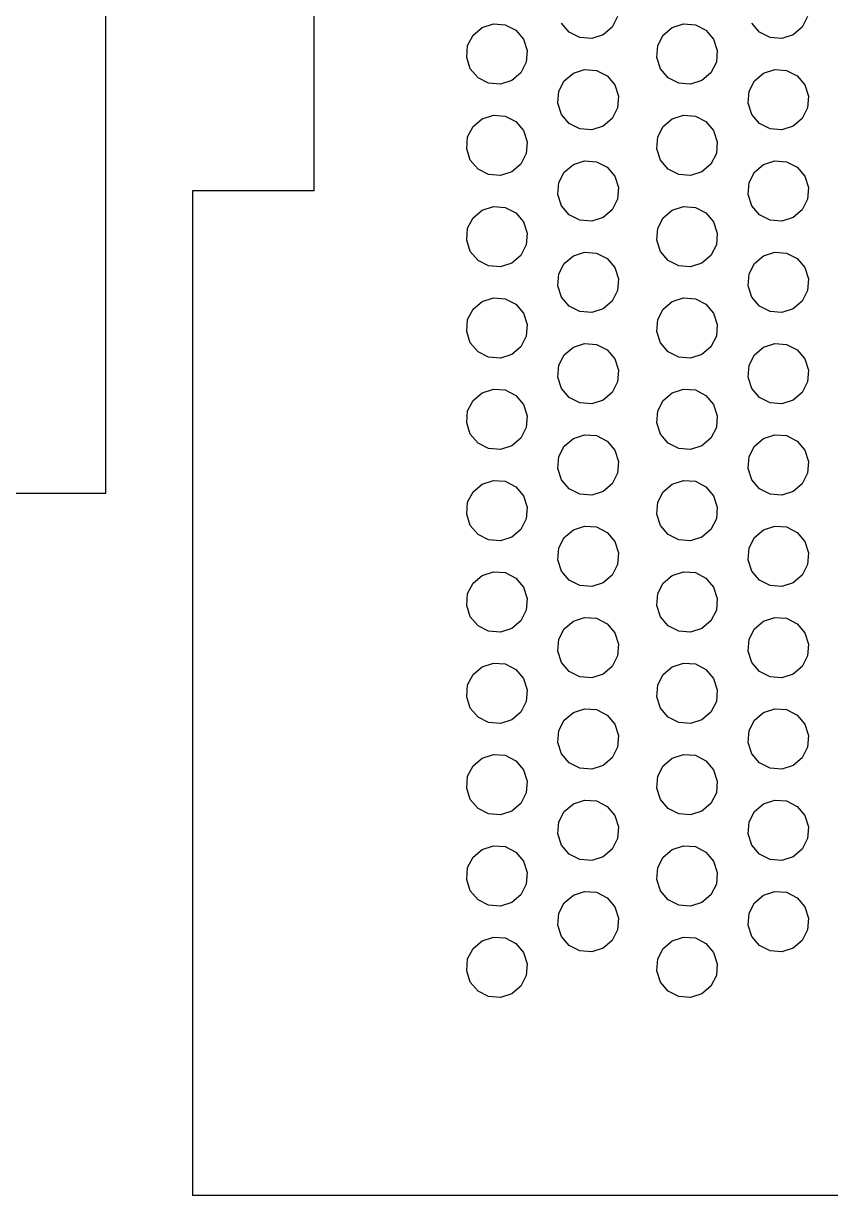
# Model space of a CAD drawing. Header units: metres. Extents: x 50 to 377, y 20 to 300.
# Drawn here: x 160.42 to 186.94, y 32.62 to 71.13 of the extents above; entities that cross this region are included whole.
import ezdxf

# ---------------------------------------------------------------- set-up
doc = ezdxf.new("R2010")
doc.units = ezdxf.units.M

msp = doc.modelspace()

# ---------------------------------------------------------------- linework, layer by layer
at = {"layer": 'Layer0'}
for p, q in [((163.128, 55.701), (163.128, 202.701)), ((169.978, 65.623), (169.978, 95.623)), ((179.94, 71.351), (179.762, 71.003)), ((186.19, 71.351), (186.012, 71.003)), ((175.193, 70.743), (175.49, 70.996)), ((175.49, 70.996), (175.861, 71.116)), ((175.861, 71.116), (176.25, 71.085)), ((176.25, 71.085), (176.598, 70.908)), ((176.598, 70.908), (176.851, 70.611)), ((178.358, 70.839), (178.105, 71.136)), ((179.762, 71.003), (179.465, 70.75)), ((181.443, 70.743), (181.74, 70.996)), ((181.74, 70.996), (182.111, 71.116)), ((182.111, 71.116), (182.5, 71.085)), ((182.5, 71.085), (182.848, 70.908)), ((182.848, 70.908), (183.101, 70.611)), ((184.608, 70.839), (184.355, 71.136)), ((186.012, 71.003), (185.715, 70.75)), ((175.016, 70.396), (175.193, 70.743)), ((176.851, 70.611), (176.971, 70.24)), ((178.705, 70.661), (178.358, 70.839)), ((179.094, 70.63), (178.705, 70.661)), ((179.465, 70.75), (179.094, 70.63)), ((181.266, 70.396), (181.443, 70.743)), ((183.101, 70.611), (183.221, 70.24)), ((184.955, 70.661), (184.608, 70.839)), ((185.344, 70.63), (184.955, 70.661)), ((185.715, 70.75), (185.344, 70.63)), ((174.985, 70.007), (175.016, 70.396)), ((176.971, 70.24), (176.94, 69.851)), ((181.235, 70.007), (181.266, 70.396)), ((183.221, 70.24), (183.19, 69.851)), ((175.105, 69.636), (174.985, 70.007)), ((176.94, 69.851), (176.762, 69.503)), ((181.355, 69.636), (181.235, 70.007)), ((183.19, 69.851), (183.012, 69.503)), ((175.358, 69.339), (175.105, 69.636)), ((175.705, 69.161), (175.358, 69.339)), ((176.762, 69.503), (176.465, 69.25)), ((178.193, 69.243), (178.49, 69.496)), ((178.49, 69.496), (178.861, 69.616)), ((178.861, 69.616), (179.25, 69.585)), ((179.25, 69.585), (179.598, 69.408)), ((179.598, 69.408), (179.851, 69.111)), ((181.608, 69.339), (181.355, 69.636)), ((181.955, 69.161), (181.608, 69.339)), ((183.012, 69.503), (182.715, 69.25)), ((184.443, 69.243), (184.74, 69.496)), ((184.74, 69.496), (185.111, 69.616)), ((185.111, 69.616), (185.5, 69.585)), ((185.5, 69.585), (185.848, 69.408)), ((185.848, 69.408), (186.101, 69.111)), ((176.094, 69.13), (175.705, 69.161)), ((176.465, 69.25), (176.094, 69.13)), ((178.016, 68.896), (178.193, 69.243)), ((179.851, 69.111), (179.971, 68.74)), ((182.344, 69.13), (181.955, 69.161)), ((182.715, 69.25), (182.344, 69.13)), ((184.266, 68.896), (184.443, 69.243)), ((186.101, 69.111), (186.221, 68.74)), ((177.985, 68.507), (178.016, 68.896)), ((179.971, 68.74), (179.94, 68.351)), ((184.235, 68.507), (184.266, 68.896)), ((186.221, 68.74), (186.19, 68.351)), ((178.105, 68.136), (177.985, 68.507)), ((179.94, 68.351), (179.762, 68.003)), ((184.355, 68.136), (184.235, 68.507)), ((186.19, 68.351), (186.012, 68.003)), ((175.193, 67.743), (175.49, 67.996)), ((175.49, 67.996), (175.861, 68.116)), ((175.861, 68.116), (176.25, 68.085)), ((176.25, 68.085), (176.598, 67.908)), ((176.598, 67.908), (176.851, 67.611)), ((178.358, 67.839), (178.105, 68.136)), ((178.705, 67.661), (178.358, 67.839)), ((179.762, 68.003), (179.465, 67.75)), ((181.443, 67.743), (181.74, 67.996)), ((181.74, 67.996), (182.111, 68.116)), ((182.111, 68.116), (182.5, 68.085)), ((182.5, 68.085), (182.848, 67.908)), ((182.848, 67.908), (183.101, 67.611)), ((184.608, 67.839), (184.355, 68.136)), ((184.955, 67.661), (184.608, 67.839)), ((186.012, 68.003), (185.715, 67.75)), ((174.985, 67.007), (175.016, 67.396)), ((175.016, 67.396), (175.193, 67.743)), ((176.851, 67.611), (176.971, 67.24)), ((179.094, 67.63), (178.705, 67.661)), ((179.465, 67.75), (179.094, 67.63)), ((181.235, 67.007), (181.266, 67.396)), ((181.266, 67.396), (181.443, 67.743)), ((183.101, 67.611), (183.221, 67.24)), ((185.344, 67.63), (184.955, 67.661)), ((185.715, 67.75), (185.344, 67.63)), ((175.105, 66.636), (174.985, 67.007)), ((176.971, 67.24), (176.94, 66.851)), ((181.355, 66.636), (181.235, 67.007)), ((183.221, 67.24), (183.19, 66.851)), ((175.358, 66.339), (175.105, 66.636)), ((176.94, 66.851), (176.762, 66.503)), ((178.49, 66.496), (178.861, 66.616)), ((178.861, 66.616), (179.25, 66.585)), ((181.608, 66.339), (181.355, 66.636)), ((183.19, 66.851), (183.012, 66.503)), ((184.74, 66.496), (185.111, 66.616)), ((185.111, 66.616), (185.5, 66.585)), ((175.705, 66.161), (175.358, 66.339)), ((176.465, 66.25), (176.094, 66.13)), ((176.762, 66.503), (176.465, 66.25)), ((178.016, 65.896), (178.193, 66.243)), ((178.193, 66.243), (178.49, 66.496)), ((179.25, 66.585), (179.598, 66.408)), ((179.598, 66.408), (179.851, 66.111)), ((181.955, 66.161), (181.608, 66.339)), ((182.715, 66.25), (182.344, 66.13)), ((183.012, 66.503), (182.715, 66.25)), ((184.266, 65.896), (184.443, 66.243)), ((184.443, 66.243), (184.74, 66.496)), ((185.5, 66.585), (185.848, 66.408)), ((185.848, 66.408), (186.101, 66.111)), ((176.094, 66.13), (175.705, 66.161)), ((177.985, 65.507), (178.016, 65.896)), ((179.851, 66.111), (179.971, 65.74)), ((182.344, 66.13), (181.955, 66.161)), ((184.235, 65.507), (184.266, 65.896)), ((186.101, 66.111), (186.221, 65.74)), ((165.978, 65.623), (165.978, 32.623)), ((169.978, 65.623), (165.978, 65.623)), ((178.105, 65.136), (177.985, 65.507)), ((179.971, 65.74), (179.94, 65.351)), ((184.355, 65.136), (184.235, 65.507)), ((186.221, 65.74), (186.19, 65.351)), ((175.49, 64.996), (175.861, 65.116)), ((175.861, 65.116), (176.25, 65.085)), ((176.25, 65.085), (176.598, 64.908)), ((178.358, 64.839), (178.105, 65.136)), ((179.94, 65.351), (179.762, 65.003)), ((181.74, 64.996), (182.111, 65.116)), ((182.111, 65.116), (182.5, 65.085)), ((182.5, 65.085), (182.848, 64.908)), ((184.608, 64.839), (184.355, 65.136)), ((186.19, 65.351), (186.012, 65.003)), ((175.016, 64.396), (175.193, 64.743)), ((175.193, 64.743), (175.49, 64.996)), ((176.598, 64.908), (176.851, 64.611)), ((178.705, 64.661), (178.358, 64.839)), ((179.465, 64.75), (179.094, 64.63)), ((179.762, 65.003), (179.465, 64.75)), ((181.266, 64.396), (181.443, 64.743)), ((181.443, 64.743), (181.74, 64.996)), ((182.848, 64.908), (183.101, 64.611)), ((184.955, 64.661), (184.608, 64.839)), ((185.715, 64.75), (185.344, 64.63)), ((186.012, 65.003), (185.715, 64.75)), ((174.985, 64.007), (175.016, 64.396)), ((176.851, 64.611), (176.971, 64.24)), ((179.094, 64.63), (178.705, 64.661)), ((181.235, 64.007), (181.266, 64.396)), ((183.101, 64.611), (183.221, 64.24)), ((185.344, 64.63), (184.955, 64.661)), ((175.105, 63.636), (174.985, 64.007)), ((176.971, 64.24), (176.94, 63.851)), ((181.355, 63.636), (181.235, 64.007)), ((183.221, 64.24), (183.19, 63.851)), ((175.358, 63.339), (175.105, 63.636)), ((176.94, 63.851), (176.762, 63.503)), ((178.49, 63.496), (178.861, 63.616)), ((178.861, 63.616), (179.25, 63.585)), ((179.25, 63.585), (179.598, 63.408)), ((181.608, 63.339), (181.355, 63.636)), ((183.19, 63.851), (183.012, 63.503)), ((184.74, 63.496), (185.111, 63.616)), ((185.111, 63.616), (185.5, 63.585)), ((185.5, 63.585), (185.848, 63.408)), ((175.705, 63.161), (175.358, 63.339)), ((176.094, 63.13), (175.705, 63.161)), ((176.465, 63.25), (176.094, 63.13)), ((176.762, 63.503), (176.465, 63.25)), ((178.016, 62.896), (178.193, 63.243)), ((178.193, 63.243), (178.49, 63.496)), ((179.598, 63.408), (179.851, 63.111)), ((181.955, 63.161), (181.608, 63.339)), ((182.344, 63.13), (181.955, 63.161)), ((182.715, 63.25), (182.344, 63.13)), ((183.012, 63.503), (182.715, 63.25)), ((184.266, 62.896), (184.443, 63.243)), ((184.443, 63.243), (184.74, 63.496)), ((185.848, 63.408), (186.101, 63.111)), ((177.985, 62.507), (178.016, 62.896)), ((179.851, 63.111), (179.971, 62.74)), ((184.235, 62.507), (184.266, 62.896)), ((186.101, 63.111), (186.221, 62.74)), ((178.105, 62.136), (177.985, 62.507)), ((179.971, 62.74), (179.94, 62.351)), ((184.355, 62.136), (184.235, 62.507)), ((186.221, 62.74), (186.19, 62.351)), ((175.193, 61.743), (175.49, 61.996)), ((175.49, 61.996), (175.861, 62.116)), ((175.861, 62.116), (176.25, 62.085)), ((176.25, 62.085), (176.598, 61.908)), ((178.358, 61.839), (178.105, 62.136)), ((179.762, 62.003), (179.465, 61.75)), ((179.94, 62.351), (179.762, 62.003)), ((181.443, 61.743), (181.74, 61.996)), ((181.74, 61.996), (182.111, 62.116)), ((182.111, 62.116), (182.5, 62.085)), ((182.5, 62.085), (182.848, 61.908)), ((184.608, 61.839), (184.355, 62.136)), ((186.012, 62.003), (185.715, 61.75)), ((186.19, 62.351), (186.012, 62.003)), ((175.016, 61.396), (175.193, 61.743)), ((176.598, 61.908), (176.851, 61.611)), ((176.851, 61.611), (176.971, 61.24)), ((178.705, 61.661), (178.358, 61.839)), ((179.094, 61.63), (178.705, 61.661)), ((179.465, 61.75), (179.094, 61.63)), ((181.266, 61.396), (181.443, 61.743)), ((182.848, 61.908), (183.101, 61.611)), ((183.101, 61.611), (183.221, 61.24)), ((184.955, 61.661), (184.608, 61.839)), ((185.344, 61.63), (184.955, 61.661)), ((185.715, 61.75), (185.344, 61.63)), ((174.985, 61.007), (175.016, 61.396)), ((176.971, 61.24), (176.94, 60.851)), ((181.235, 61.007), (181.266, 61.396)), ((183.221, 61.24), (183.19, 60.851)), ((175.105, 60.636), (174.985, 61.007)), ((176.94, 60.851), (176.762, 60.503)), ((181.355, 60.636), (181.235, 61.007)), ((183.19, 60.851), (183.012, 60.503)), ((175.358, 60.339), (175.105, 60.636)), ((176.762, 60.503), (176.465, 60.25)), ((178.193, 60.243), (178.49, 60.496)), ((178.49, 60.496), (178.861, 60.616)), ((178.861, 60.616), (179.25, 60.585)), ((179.25, 60.585), (179.598, 60.408)), ((181.608, 60.339), (181.355, 60.636)), ((183.012, 60.503), (182.715, 60.25)), ((184.443, 60.243), (184.74, 60.496)), ((184.74, 60.496), (185.111, 60.616)), ((185.111, 60.616), (185.5, 60.585)), ((185.5, 60.585), (185.848, 60.408)), ((175.705, 60.161), (175.358, 60.339)), ((176.094, 60.13), (175.705, 60.161)), ((176.465, 60.25), (176.094, 60.13)), ((178.016, 59.896), (178.193, 60.243)), ((179.598, 60.408), (179.851, 60.111)), ((179.851, 60.111), (179.971, 59.74)), ((181.955, 60.161), (181.608, 60.339)), ((182.344, 60.13), (181.955, 60.161)), ((182.715, 60.25), (182.344, 60.13)), ((184.266, 59.896), (184.443, 60.243)), ((185.848, 60.408), (186.101, 60.111)), ((186.101, 60.111), (186.221, 59.74)), ((177.985, 59.507), (178.016, 59.896)), ((179.971, 59.74), (179.94, 59.351)), ((184.235, 59.507), (184.266, 59.896)), ((186.221, 59.74), (186.19, 59.351)), ((178.105, 59.136), (177.985, 59.507)), ((179.94, 59.351), (179.762, 59.003)), ((184.355, 59.136), (184.235, 59.507)), ((186.19, 59.351), (186.012, 59.003)), ((175.193, 58.743), (175.49, 58.996)), ((175.49, 58.996), (175.861, 59.116)), ((175.861, 59.116), (176.25, 59.085)), ((176.25, 59.085), (176.598, 58.908)), ((178.358, 58.839), (178.105, 59.136)), ((179.762, 59.003), (179.465, 58.75)), ((181.443, 58.743), (181.74, 58.996)), ((181.74, 58.996), (182.111, 59.116)), ((182.111, 59.116), (182.5, 59.085)), ((182.5, 59.085), (182.848, 58.908)), ((184.608, 58.839), (184.355, 59.136)), ((186.012, 59.003), (185.715, 58.75)), ((175.016, 58.396), (175.193, 58.743)), ((176.598, 58.908), (176.851, 58.611)), ((176.851, 58.611), (176.971, 58.24)), ((178.705, 58.661), (178.358, 58.839)), ((179.094, 58.63), (178.705, 58.661)), ((179.465, 58.75), (179.094, 58.63)), ((181.266, 58.396), (181.443, 58.743)), ((182.848, 58.908), (183.101, 58.611)), ((183.101, 58.611), (183.221, 58.24)), ((184.955, 58.661), (184.608, 58.839)), ((185.344, 58.63), (184.955, 58.661)), ((185.715, 58.75), (185.344, 58.63)), ((174.985, 58.007), (175.016, 58.396)), ((176.971, 58.24), (176.94, 57.851)), ((181.235, 58.007), (181.266, 58.396)), ((183.221, 58.24), (183.19, 57.851)), ((175.105, 57.636), (174.985, 58.007)), ((176.94, 57.851), (176.762, 57.503)), ((181.355, 57.636), (181.235, 58.007)), ((183.19, 57.851), (183.012, 57.503)), ((175.358, 57.339), (175.105, 57.636)), ((176.762, 57.503), (176.465, 57.25)), ((178.193, 57.243), (178.49, 57.496)), ((178.49, 57.496), (178.861, 57.616)), ((178.861, 57.616), (179.25, 57.585)), ((179.25, 57.585), (179.598, 57.408)), ((179.598, 57.408), (179.851, 57.111)), ((181.608, 57.339), (181.355, 57.636)), ((183.012, 57.503), (182.715, 57.25)), ((184.443, 57.243), (184.74, 57.496)), ((184.74, 57.496), (185.111, 57.616)), ((185.111, 57.616), (185.5, 57.585)), ((185.5, 57.585), (185.848, 57.408)), ((185.848, 57.408), (186.101, 57.111)), ((175.705, 57.161), (175.358, 57.339)), ((176.094, 57.13), (175.705, 57.161)), ((176.465, 57.25), (176.094, 57.13)), ((178.016, 56.896), (178.193, 57.243)), ((179.851, 57.111), (179.971, 56.74)), ((181.955, 57.161), (181.608, 57.339)), ((182.344, 57.13), (181.955, 57.161)), ((182.715, 57.25), (182.344, 57.13)), ((184.266, 56.896), (184.443, 57.243)), ((186.101, 57.111), (186.221, 56.74)), ((177.985, 56.507), (178.016, 56.896)), ((179.971, 56.74), (179.94, 56.351)), ((184.235, 56.507), (184.266, 56.896)), ((186.221, 56.74), (186.19, 56.351)), ((178.105, 56.136), (177.985, 56.507)), ((179.94, 56.351), (179.762, 56.003)), ((184.355, 56.136), (184.235, 56.507)), ((186.19, 56.351), (186.012, 56.003)), ((175.193, 55.743), (175.49, 55.996)), ((175.49, 55.996), (175.861, 56.116)), ((175.861, 56.116), (176.25, 56.085)), ((176.25, 56.085), (176.598, 55.908)), ((176.598, 55.908), (176.851, 55.611)), ((178.358, 55.839), (178.105, 56.136)), ((178.705, 55.661), (178.358, 55.839)), ((179.762, 56.003), (179.465, 55.75)), ((181.443, 55.743), (181.74, 55.996)), ((181.74, 55.996), (182.111, 56.116)), ((182.111, 56.116), (182.5, 56.085)), ((182.5, 56.085), (182.848, 55.908)), ((182.848, 55.908), (183.101, 55.611)), ((184.608, 55.839), (184.355, 56.136)), ((184.955, 55.661), (184.608, 55.839)), ((186.012, 56.003), (185.715, 55.75)), ((151.128, 55.701), (163.128, 55.701)), ((175.016, 55.396), (175.193, 55.743)), ((176.851, 55.611), (176.971, 55.24)), ((179.094, 55.63), (178.705, 55.661)), ((179.465, 55.75), (179.094, 55.63)), ((181.266, 55.396), (181.443, 55.743)), ((183.101, 55.611), (183.221, 55.24)), ((185.344, 55.63), (184.955, 55.661)), ((185.715, 55.75), (185.344, 55.63)), ((174.985, 55.007), (175.016, 55.396)), ((176.971, 55.24), (176.94, 54.851)), ((181.235, 55.007), (181.266, 55.396)), ((183.221, 55.24), (183.19, 54.851)), ((175.105, 54.636), (174.985, 55.007)), ((176.94, 54.851), (176.762, 54.503)), ((181.355, 54.636), (181.235, 55.007)), ((183.19, 54.851), (183.012, 54.503)), ((175.358, 54.339), (175.105, 54.636)), ((175.705, 54.161), (175.358, 54.339)), ((176.762, 54.503), (176.465, 54.25)), ((178.193, 54.243), (178.49, 54.496)), ((178.49, 54.496), (178.861, 54.616)), ((178.861, 54.616), (179.25, 54.585)), ((179.25, 54.585), (179.598, 54.408)), ((179.598, 54.408), (179.851, 54.111)), ((181.608, 54.339), (181.355, 54.636)), ((181.955, 54.161), (181.608, 54.339)), ((183.012, 54.503), (182.715, 54.25)), ((184.443, 54.243), (184.74, 54.496)), ((184.74, 54.496), (185.111, 54.616)), ((185.111, 54.616), (185.5, 54.585)), ((185.5, 54.585), (185.848, 54.408)), ((185.848, 54.408), (186.101, 54.111)), ((176.094, 54.13), (175.705, 54.161)), ((176.465, 54.25), (176.094, 54.13)), ((178.016, 53.896), (178.193, 54.243)), ((179.851, 54.111), (179.971, 53.74)), ((182.344, 54.13), (181.955, 54.161)), ((182.715, 54.25), (182.344, 54.13)), ((184.266, 53.896), (184.443, 54.243)), ((186.101, 54.111), (186.221, 53.74)), ((177.985, 53.507), (178.016, 53.896)), ((179.971, 53.74), (179.94, 53.351)), ((184.235, 53.507), (184.266, 53.896)), ((186.221, 53.74), (186.19, 53.351)), ((178.105, 53.136), (177.985, 53.507)), ((178.358, 52.839), (178.105, 53.136)), ((179.94, 53.351), (179.762, 53.003)), ((184.355, 53.136), (184.235, 53.507)), ((184.608, 52.839), (184.355, 53.136)), ((186.19, 53.351), (186.012, 53.003)), ((175.193, 52.743), (175.49, 52.996)), ((175.49, 52.996), (175.861, 53.116)), ((175.861, 53.116), (176.25, 53.085)), ((176.25, 53.085), (176.598, 52.908)), ((176.598, 52.908), (176.851, 52.611)), ((178.705, 52.661), (178.358, 52.839)), ((179.465, 52.75), (179.094, 52.63)), ((179.762, 53.003), (179.465, 52.75)), ((181.443, 52.743), (181.74, 52.996)), ((181.74, 52.996), (182.111, 53.116)), ((182.111, 53.116), (182.5, 53.085)), ((182.5, 53.085), (182.848, 52.908)), ((182.848, 52.908), (183.101, 52.611)), ((184.955, 52.661), (184.608, 52.839)), ((185.715, 52.75), (185.344, 52.63)), ((186.012, 53.003), (185.715, 52.75)), ((174.985, 52.007), (175.016, 52.396)), ((175.016, 52.396), (175.193, 52.743)), ((176.851, 52.611), (176.971, 52.24)), ((179.094, 52.63), (178.705, 52.661)), ((181.235, 52.007), (181.266, 52.396)), ((181.266, 52.396), (181.443, 52.743)), ((183.101, 52.611), (183.221, 52.24)), ((185.344, 52.63), (184.955, 52.661)), ((175.105, 51.636), (174.985, 52.007)), ((176.971, 52.24), (176.94, 51.851)), ((181.355, 51.636), (181.235, 52.007)), ((183.221, 52.24), (183.19, 51.851)), ((175.358, 51.339), (175.105, 51.636)), ((176.94, 51.851), (176.762, 51.503)), ((178.49, 51.496), (178.861, 51.616)), ((178.861, 51.616), (179.25, 51.585)), ((181.608, 51.339), (181.355, 51.636)), ((183.19, 51.851), (183.012, 51.503)), ((184.74, 51.496), (185.111, 51.616)), ((185.111, 51.616), (185.5, 51.585)), ((175.705, 51.161), (175.358, 51.339)), ((176.465, 51.25), (176.094, 51.13)), ((176.762, 51.503), (176.465, 51.25)), ((178.016, 50.896), (178.193, 51.243)), ((178.193, 51.243), (178.49, 51.496)), ((179.25, 51.585), (179.598, 51.408)), ((179.598, 51.408), (179.851, 51.111)), ((181.955, 51.161), (181.608, 51.339)), ((182.715, 51.25), (182.344, 51.13)), ((183.012, 51.503), (182.715, 51.25)), ((184.266, 50.896), (184.443, 51.243)), ((184.443, 51.243), (184.74, 51.496)), ((185.5, 51.585), (185.848, 51.408)), ((185.848, 51.408), (186.101, 51.111)), ((176.094, 51.13), (175.705, 51.161)), ((177.985, 50.507), (178.016, 50.896)), ((179.851, 51.111), (179.971, 50.74)), ((182.344, 51.13), (181.955, 51.161)), ((184.235, 50.507), (184.266, 50.896)), ((186.101, 51.111), (186.221, 50.74)), ((178.105, 50.136), (177.985, 50.507)), ((179.971, 50.74), (179.94, 50.351)), ((184.355, 50.136), (184.235, 50.507)), ((186.221, 50.74), (186.19, 50.351)), ((175.49, 49.996), (175.861, 50.116)), ((175.861, 50.116), (176.25, 50.085)), ((176.25, 50.085), (176.598, 49.908)), ((178.358, 49.839), (178.105, 50.136)), ((179.94, 50.351), (179.762, 50.003)), ((181.74, 49.996), (182.111, 50.116)), ((182.111, 50.116), (182.5, 50.085)), ((182.5, 50.085), (182.848, 49.908)), ((184.608, 49.839), (184.355, 50.136)), ((186.19, 50.351), (186.012, 50.003)), ((175.016, 49.396), (175.193, 49.743)), ((175.193, 49.743), (175.49, 49.996)), ((176.598, 49.908), (176.851, 49.611)), ((178.705, 49.661), (178.358, 49.839)), ((179.465, 49.75), (179.094, 49.63)), ((179.762, 50.003), (179.465, 49.75)), ((181.266, 49.396), (181.443, 49.743)), ((181.443, 49.743), (181.74, 49.996)), ((182.848, 49.908), (183.101, 49.611)), ((184.955, 49.661), (184.608, 49.839)), ((185.715, 49.75), (185.344, 49.63)), ((186.012, 50.003), (185.715, 49.75)), ((174.985, 49.007), (175.016, 49.396)), ((176.851, 49.611), (176.971, 49.24)), ((179.094, 49.63), (178.705, 49.661)), ((181.235, 49.007), (181.266, 49.396)), ((183.101, 49.611), (183.221, 49.24)), ((185.344, 49.63), (184.955, 49.661)), ((175.105, 48.636), (174.985, 49.007)), ((176.971, 49.24), (176.94, 48.851)), ((181.355, 48.636), (181.235, 49.007)), ((183.221, 49.24), (183.19, 48.851)), ((175.358, 48.339), (175.105, 48.636)), ((176.94, 48.851), (176.762, 48.503)), ((178.49, 48.496), (178.861, 48.616)), ((178.861, 48.616), (179.25, 48.585)), ((179.25, 48.585), (179.598, 48.408)), ((181.608, 48.339), (181.355, 48.636)), ((183.19, 48.851), (183.012, 48.503)), ((184.74, 48.496), (185.111, 48.616)), ((185.111, 48.616), (185.5, 48.585)), ((185.5, 48.585), (185.848, 48.408)), ((175.705, 48.161), (175.358, 48.339)), ((176.094, 48.13), (175.705, 48.161)), ((176.465, 48.25), (176.094, 48.13)), ((176.762, 48.503), (176.465, 48.25)), ((178.016, 47.896), (178.193, 48.243)), ((178.193, 48.243), (178.49, 48.496)), ((179.598, 48.408), (179.851, 48.111)), ((181.955, 48.161), (181.608, 48.339)), ((182.344, 48.13), (181.955, 48.161)), ((182.715, 48.25), (182.344, 48.13)), ((183.012, 48.503), (182.715, 48.25)), ((184.266, 47.896), (184.443, 48.243)), ((184.443, 48.243), (184.74, 48.496)), ((185.848, 48.408), (186.101, 48.111)), ((177.985, 47.507), (178.016, 47.896)), ((179.851, 48.111), (179.971, 47.74)), ((184.235, 47.507), (184.266, 47.896)), ((186.101, 48.111), (186.221, 47.74)), ((178.105, 47.136), (177.985, 47.507)), ((179.971, 47.74), (179.94, 47.351)), ((184.355, 47.136), (184.235, 47.507)), ((186.221, 47.74), (186.19, 47.351)), ((175.193, 46.743), (175.49, 46.996)), ((175.49, 46.996), (175.861, 47.116)), ((175.861, 47.116), (176.25, 47.085)), ((176.25, 47.085), (176.598, 46.908)), ((178.358, 46.839), (178.105, 47.136)), ((179.762, 47.003), (179.465, 46.75)), ((179.94, 47.351), (179.762, 47.003)), ((181.443, 46.743), (181.74, 46.996)), ((181.74, 46.996), (182.111, 47.116)), ((182.111, 47.116), (182.5, 47.085)), ((182.5, 47.085), (182.848, 46.908)), ((184.608, 46.839), (184.355, 47.136)), ((186.012, 47.003), (185.715, 46.75)), ((186.19, 47.351), (186.012, 47.003)), ((175.016, 46.396), (175.193, 46.743)), ((176.598, 46.908), (176.851, 46.611)), ((176.851, 46.611), (176.971, 46.24)), ((178.705, 46.661), (178.358, 46.839)), ((179.094, 46.63), (178.705, 46.661)), ((179.465, 46.75), (179.094, 46.63)), ((181.266, 46.396), (181.443, 46.743)), ((182.848, 46.908), (183.101, 46.611)), ((183.101, 46.611), (183.221, 46.24)), ((184.955, 46.661), (184.608, 46.839)), ((185.344, 46.63), (184.955, 46.661)), ((185.715, 46.75), (185.344, 46.63)), ((174.985, 46.007), (175.016, 46.396)), ((176.971, 46.24), (176.94, 45.851)), ((181.235, 46.007), (181.266, 46.396)), ((183.221, 46.24), (183.19, 45.851)), ((175.105, 45.636), (174.985, 46.007)), ((176.94, 45.851), (176.762, 45.503)), ((181.355, 45.636), (181.235, 46.007)), ((183.19, 45.851), (183.012, 45.503)), ((175.358, 45.339), (175.105, 45.636)), ((176.762, 45.503), (176.465, 45.25)), ((178.193, 45.243), (178.49, 45.496)), ((178.49, 45.496), (178.861, 45.616)), ((178.861, 45.616), (179.25, 45.585)), ((179.25, 45.585), (179.598, 45.408)), ((181.608, 45.339), (181.355, 45.636)), ((183.012, 45.503), (182.715, 45.25)), ((184.443, 45.243), (184.74, 45.496)), ((184.74, 45.496), (185.111, 45.616)), ((185.111, 45.616), (185.5, 45.585)), ((185.5, 45.585), (185.848, 45.408)), ((175.705, 45.161), (175.358, 45.339)), ((176.094, 45.13), (175.705, 45.161)), ((176.465, 45.25), (176.094, 45.13)), ((178.016, 44.896), (178.193, 45.243)), ((179.598, 45.408), (179.851, 45.111)), ((179.851, 45.111), (179.971, 44.74)), ((181.955, 45.161), (181.608, 45.339)), ((182.344, 45.13), (181.955, 45.161)), ((182.715, 45.25), (182.344, 45.13)), ((184.266, 44.896), (184.443, 45.243)), ((185.848, 45.408), (186.101, 45.111)), ((186.101, 45.111), (186.221, 44.74)), ((177.985, 44.507), (178.016, 44.896)), ((179.971, 44.74), (179.94, 44.351)), ((184.235, 44.507), (184.266, 44.896)), ((186.221, 44.74), (186.19, 44.351)), ((178.105, 44.136), (177.985, 44.507)), ((179.94, 44.351), (179.762, 44.003)), ((184.355, 44.136), (184.235, 44.507)), ((186.19, 44.351), (186.012, 44.003)), ((175.193, 43.743), (175.49, 43.996)), ((175.49, 43.996), (175.861, 44.116)), ((175.861, 44.116), (176.25, 44.085)), ((176.25, 44.085), (176.598, 43.908)), ((176.598, 43.908), (176.851, 43.611)), ((178.358, 43.839), (178.105, 44.136)), ((179.762, 44.003), (179.465, 43.75)), ((181.443, 43.743), (181.74, 43.996)), ((181.74, 43.996), (182.111, 44.116)), ((182.111, 44.116), (182.5, 44.085)), ((182.5, 44.085), (182.848, 43.908)), ((182.848, 43.908), (183.101, 43.611)), ((184.608, 43.839), (184.355, 44.136)), ((186.012, 44.003), (185.715, 43.75)), ((175.016, 43.396), (175.193, 43.743)), ((176.851, 43.611), (176.971, 43.24)), ((178.705, 43.661), (178.358, 43.839)), ((179.094, 43.63), (178.705, 43.661)), ((179.465, 43.75), (179.094, 43.63)), ((181.266, 43.396), (181.443, 43.743)), ((183.101, 43.611), (183.221, 43.24)), ((184.955, 43.661), (184.608, 43.839)), ((185.344, 43.63), (184.955, 43.661)), ((185.715, 43.75), (185.344, 43.63)), ((174.985, 43.007), (175.016, 43.396)), ((176.971, 43.24), (176.94, 42.851)), ((181.235, 43.007), (181.266, 43.396)), ((183.221, 43.24), (183.19, 42.851)), ((175.105, 42.636), (174.985, 43.007)), ((176.94, 42.851), (176.762, 42.503)), ((181.355, 42.636), (181.235, 43.007)), ((183.19, 42.851), (183.012, 42.503)), ((175.358, 42.339), (175.105, 42.636)), ((176.762, 42.503), (176.465, 42.25)), ((178.193, 42.243), (178.49, 42.496)), ((178.49, 42.496), (178.861, 42.616)), ((178.861, 42.616), (179.25, 42.585)), ((179.25, 42.585), (179.598, 42.408)), ((179.598, 42.408), (179.851, 42.111)), ((181.608, 42.339), (181.355, 42.636)), ((183.012, 42.503), (182.715, 42.25)), ((184.443, 42.243), (184.74, 42.496)), ((184.74, 42.496), (185.111, 42.616)), ((185.111, 42.616), (185.5, 42.585)), ((185.5, 42.585), (185.848, 42.408)), ((185.848, 42.408), (186.101, 42.111)), ((175.705, 42.161), (175.358, 42.339)), ((176.094, 42.13), (175.705, 42.161)), ((176.465, 42.25), (176.094, 42.13)), ((178.016, 41.896), (178.193, 42.243)), ((179.851, 42.111), (179.971, 41.74)), ((181.955, 42.161), (181.608, 42.339)), ((182.344, 42.13), (181.955, 42.161)), ((182.715, 42.25), (182.344, 42.13)), ((184.266, 41.896), (184.443, 42.243)), ((186.101, 42.111), (186.221, 41.74)), ((177.985, 41.507), (178.016, 41.896)), ((179.971, 41.74), (179.94, 41.351)), ((184.235, 41.507), (184.266, 41.896)), ((186.221, 41.74), (186.19, 41.351)), ((178.105, 41.136), (177.985, 41.507)), ((179.94, 41.351), (179.762, 41.003)), ((184.355, 41.136), (184.235, 41.507)), ((186.19, 41.351), (186.012, 41.003)), ((175.193, 40.743), (175.49, 40.996)), ((175.49, 40.996), (175.861, 41.116)), ((175.861, 41.116), (176.25, 41.085)), ((176.25, 41.085), (176.598, 40.908)), ((176.598, 40.908), (176.851, 40.611)), ((178.358, 40.839), (178.105, 41.136)), ((178.705, 40.661), (178.358, 40.839)), ((179.762, 41.003), (179.465, 40.75)), ((181.443, 40.743), (181.74, 40.996)), ((181.74, 40.996), (182.111, 41.116)), ((182.111, 41.116), (182.5, 41.085)), ((182.5, 41.085), (182.848, 40.908)), ((182.848, 40.908), (183.101, 40.611)), ((184.608, 40.839), (184.355, 41.136)), ((184.955, 40.661), (184.608, 40.839)), ((186.012, 41.003), (185.715, 40.75)), ((175.016, 40.396), (175.193, 40.743)), ((176.851, 40.611), (176.971, 40.24)), ((179.094, 40.63), (178.705, 40.661)), ((179.465, 40.75), (179.094, 40.63)), ((181.266, 40.396), (181.443, 40.743)), ((183.101, 40.611), (183.221, 40.24)), ((185.344, 40.63), (184.955, 40.661)), ((185.715, 40.75), (185.344, 40.63)), ((174.985, 40.007), (175.016, 40.396)), ((176.971, 40.24), (176.94, 39.851)), ((181.235, 40.007), (181.266, 40.396)), ((183.221, 40.24), (183.19, 39.851)), ((175.105, 39.636), (174.985, 40.007)), ((176.94, 39.851), (176.762, 39.503)), ((181.355, 39.636), (181.235, 40.007)), ((183.19, 39.851), (183.012, 39.503)), ((175.358, 39.339), (175.105, 39.636)), ((175.705, 39.161), (175.358, 39.339)), ((176.762, 39.503), (176.465, 39.25)), ((181.608, 39.339), (181.355, 39.636)), ((181.955, 39.161), (181.608, 39.339)), ((183.012, 39.503), (182.715, 39.25)), ((176.094, 39.13), (175.705, 39.161)), ((176.465, 39.25), (176.094, 39.13)), ((182.344, 39.13), (181.955, 39.161)), ((182.715, 39.25), (182.344, 39.13)), ((269.978, 32.623), (165.978, 32.623))]:
    msp.add_line(p, q, dxfattribs=at)

doc.saveas('drawing.dxf')
